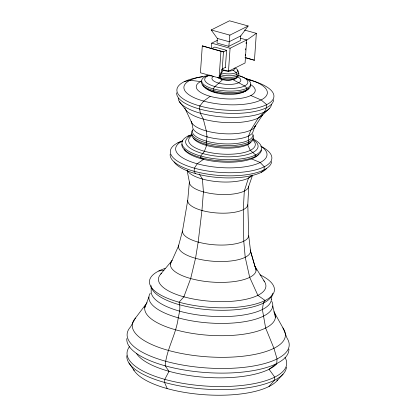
<?xml version="1.0" encoding="UTF-8"?>
<svg xmlns="http://www.w3.org/2000/svg" width="416" height="416" viewBox="0 0 416 416"><rect width="100%" height="100%" fill="white"/><g stroke="black" fill="none" stroke-linecap="round" stroke-linejoin="round"><path stroke-width="0.62" d="M167.17 388.586L164.59 382.444L164.809 379.361L169.021 371.306L165.142 365.815C166.499 349.149 176.207 334.417 178.235 317.803C179.343 312.749 180.778 307.268 179.052 302.198A62.613 21.726 4 0 1 158.777 270.982A62.613 21.726 4 0 1 165.105 268.414M256.09 270.353L250.593 251.378L248.716 235.758L247.796 204.729L248.726 186.217L252.637 174.99M226.585 50.341L214.776 47.065L211.645 48.63L223.454 51.912L202.301 45.88L200.418 72.795L219.081 77.969L222.264 68.947L223.454 51.912L226.585 50.341L225.394 67.376L222.264 68.947M174.034 161.892A47.996 16.65 4 0 0 195.468 173.576L194.158 171.257L194.376 168.178L197.262 163.758L203.902 159.052M184.153 81.734L190.143 80.257L200.642 81.598A29.562 10.254 4 0 0 210.21 96.33L203.663 101.093L199.872 105.966L199.659 109.049L200.314 113.178L203.315 119.106L206.346 130.967L206.991 136.812L206.107 144.316L206.632 145.465L204.417 151.258L200.788 156.047L200.678 157.586L201.292 158.766A38.527 13.369 4 0 0 254.244 157.711A38.527 13.369 4 0 0 258.362 154.773M211.333 48.272L211.692 43.155L217.412 40.29M217.344 38.444L217.022 43.051L228.831 46.327L240.412 40.524L240.734 35.922L248.165 25.979L229.502 20.8L211.203 29.962L217.344 38.444L229.154 41.72L240.734 35.922M219.081 77.969L220.964 51.054M228.831 46.327L229.866 35.142L248.165 25.979M228.478 71.287L230.084 48.256L246.672 39.952L245.066 62.982L228.478 71.287L221.764 69.425M245.248 55.609L245.336 54.35M245.643 49.93L245.731 48.672M246.085 43.623L246.173 42.359M245.123 57.668L254.457 60.258L256.339 33.342L244.52 30.061M260 274.794A62.613 21.726 4 0 1 265.106 300.482A62.613 21.726 4 0 1 179.062 302.193L183.872 296.816L190.674 278.543L195.541 258.268L198.172 242.086L201.947 210.465L203.429 191.885L202.415 179.015L199.15 173.893M170.383 264.134L178.464 246.142L182.499 230.953L187.725 200.372L189.379 181.912L187.07 170.232M271.341 299.676L272.402 293.212M223.324 70.439C221.187 72.514 219.404 76.154 221.073 78.998L222.68 79.685L214.906 86.549L213.247 88.863L213.138 90.407L213.647 91.64L214.807 92.544L217.006 92.628M144.737 307.861L148.918 296.982M255.45 125.362L253.157 131.035A30.311 10.514 4 0 1 237.219 139.022A30.311 10.514 4 0 1 206.965 136.828M147.092 302.676L135.502 318.016L130.567 326.888A81.224 28.179 4 0 0 205.629 367.884A81.224 28.179 4 0 0 287.066 338.213L283.4 328.718L273.998 311.886M254.322 127.608L262.564 114.956L269.542 108.332M160.69 274.071L172.182 260.4M268.954 386.516L274.518 380.208L274.737 377.13L269.058 369.273L276.728 363.548L277.056 358.93L273.936 348.291L265.642 328.021L262.371 309.494L263.344 303.129L265.086 300.472L257.863 295.329L249.688 277.358L245.211 257.27L243.771 241.171L243.313 209.638L244.296 191.069L248.466 178.09L251.831 175.36M276.895 380.874L283.093 374.119M254.233 157.706L255.497 156.489A39.894 13.842 4 0 0 261.446 149.984M261.404 172.26L264.061 169.858A50.877 17.649 4 0 0 271.643 161.559M246.303 40.466L256.339 33.342M243.667 91.962L245.82 90.99L246.922 89.726L247.031 88.187L244.634 85.951L232.638 79.482A7.249 2.517 4 0 1 220.126 78.577M194.168 171.252A50.877 17.649 4 0 0 264.082 169.863L264.28 166.774A50.877 17.649 4 0 1 194.386 168.173A50.877 17.649 4 0 1 177.902 142.813L182.452 140.936M192.067 135.122L187.886 136.162A39.894 13.842 4 0 1 191.901 134.566M212.222 75.863L207.906 75.764L205.296 76.606A24.586 8.528 4 0 1 208.692 75.312M232.638 79.482L235.513 78.712L236.761 77.485L237.141 76.024L236.252 72.634L233.282 70.242M158.803 270.988L163.904 270.312M203.164 158.72L201.292 158.766A38.527 13.369 4 0 1 184.122 149.427M211.203 29.962L229.866 35.142M240.542 38.251L246.672 39.952M211.692 43.155L230.084 48.256M225.394 67.376L225.701 67.46M245.112 57.502L254.457 60.258M202.301 45.88L211.021 48.448M250.942 80.392L247.582 79.102A41.803 14.503 4 0 1 261.118 99.944L266.666 104.624L266.448 107.708L264.54 111.888L258.284 118.004L250.853 130.073L248.638 135.975L248.331 140.369L248.836 141.996L248.732 143.463L247.614 144.643L250.307 150.337L255.606 154.95L255.497 156.489A39.894 13.842 4 0 1 200.689 157.586A39.894 13.842 4 0 1 181.834 144.206M251.274 158.787L260.177 162.495L264.28 166.774A50.877 17.649 4 0 0 261.165 146.416M250.822 95.519L261.102 99.944A41.803 14.503 4 0 1 203.674 101.093A41.803 14.503 4 0 1 183.94 86.824A41.803 14.503 4 0 1 207.126 75.91M179.457 101.795L185.463 109.366L191.89 123.079M128.924 362.96L134.139 370.547M250.182 249.891L254.966 266.406L264.477 281.601M191.339 121.29L192.676 126.646A30.311 10.514 4 0 0 206.996 136.812M272.766 305.968L275.397 317.34M151.081 285.6L151.206 290.956A60.206 20.888 4 0 0 179.66 311.147M277.753 379.855A74.09 25.704 4 0 1 203.658 394.68A74.09 25.704 4 0 1 133.422 369.309M286.458 367.156A80.018 27.763 4 0 1 204.162 389.033A80.018 27.763 4 0 1 126.849 355.607M284.976 357.334A80.018 27.763 4 0 1 205.244 386.017A80.018 27.763 4 0 1 129.501 346.668M276.864 363.73A72.816 25.262 4 0 1 205.031 377.302A72.816 25.262 4 0 1 136.562 353.574M288.886 349.076A81.224 28.179 4 0 1 207.064 372.627A81.224 28.179 4 0 1 126.828 338.577M282.792 327.839A76.757 26.629 4 0 1 207.683 356.845A76.757 26.629 4 0 1 135.502 318.016M274.056 311.927A65.484 22.719 4 0 1 265.663 328.026A65.484 22.719 4 0 1 175.682 329.82A65.484 22.719 4 0 1 145.293 305.526M271.804 301.408A62.067 21.533 4 0 1 245.69 321.495A62.067 21.533 4 0 1 178.178 317.829M178.251 317.798A62.067 21.533 4 0 1 150.296 293.145M271.341 299.676A60.206 20.888 4 0 1 239.689 315.541A60.206 20.888 4 0 1 179.592 311.178M271.367 296.452A60.814 21.096 4 0 1 263.364 303.134A60.814 21.096 4 0 1 179.795 304.803M179.837 304.866A60.814 21.096 4 0 1 151.466 287.565M263.838 280.701A53.846 18.684 4 0 1 257.878 295.334A53.846 18.684 4 0 1 183.882 296.806M183.919 296.868A53.846 18.684 4 0 1 161.507 273.333M254.966 266.406A42.952 14.903 4 0 1 249.704 277.363A42.952 14.903 4 0 1 190.684 278.538A42.952 14.903 4 0 1 171.746 260.905M250.557 250.281A36.15 12.542 4 0 1 213.444 261.274A36.15 12.542 4 0 1 178.719 245.107M248.716 235.758A33.186 11.513 4 0 1 243.781 241.176A33.186 11.513 4 0 1 198.182 242.081M198.203 242.117A33.186 11.513 4 0 1 182.52 230.989M247.796 204.729A30.103 10.447 4 0 1 231.967 212.659A30.103 10.447 4 0 1 201.916 210.48M201.952 210.465A30.103 10.447 4 0 1 187.725 200.372M248.726 186.217A29.744 10.317 4 0 1 244.306 191.069A29.744 10.317 4 0 1 203.434 191.885M203.455 191.916A29.744 10.317 4 0 1 189.4 181.943M252.06 175.542A33.514 11.627 4 0 1 202.384 179.031A33.514 11.627 4 0 1 187.46 170.851M266.552 168.61A47.996 16.65 4 0 1 195.411 173.602M194.204 171.309A50.877 17.649 4 0 1 170.16 154.248M177.902 142.813A50.877 17.649 4 0 1 182.38 140.951M260.676 146.068A45.786 15.886 4 0 1 260.192 162.5A45.786 15.886 4 0 1 197.272 163.753M197.304 163.805A45.786 15.886 4 0 1 182.468 140.977M253.209 139.001A39.894 13.842 4 0 1 255.622 154.95A39.894 13.842 4 0 1 200.798 156.042A39.894 13.842 4 0 1 187.871 136.157M252.84 139.391A36.306 12.594 4 0 1 252.678 152.563A36.306 12.594 4 0 1 202.79 153.561M202.816 153.598A36.306 12.594 4 0 1 192.13 134.997M253.354 140.509A33.4 11.586 4 0 1 250.323 150.342A33.4 11.586 4 0 1 204.422 151.252M204.443 151.289A33.4 11.586 4 0 1 190.856 136.417M250.812 142.376A29.827 10.348 4 0 1 206.606 145.48A29.827 10.348 4 0 1 193.32 138.2M253.354 138.403A31.018 10.764 4 0 1 237.042 146.578A31.018 10.764 4 0 1 206.081 144.331M206.112 144.316A31.018 10.764 4 0 1 191.454 133.91M252.642 134.087A31.018 10.764 4 0 1 240.578 144.581A31.018 10.764 4 0 1 206.18 142.87M206.216 142.849A31.018 10.764 4 0 1 192.852 129.75M252.85 135.424A30.311 10.514 4 0 1 236.912 143.411A30.311 10.514 4 0 1 206.658 141.216M206.69 141.201A30.311 10.514 4 0 1 192.624 129.953M255.585 125.372A32.391 11.237 4 0 1 250.864 130.078A32.391 11.237 4 0 1 215.701 132.907A32.391 11.237 4 0 1 191.178 121.3M262.574 114.962A40.004 13.879 4 0 1 258.294 118.009A40.004 13.879 4 0 1 203.325 119.101M203.351 119.142A40.004 13.879 4 0 1 184.844 108.176M271.502 104.265A46.738 16.214 4 0 1 264.555 111.894A46.738 16.214 4 0 1 200.325 113.173M200.356 113.22A46.738 16.214 4 0 1 178.246 98.15M273.692 99.778A48.61 16.864 4 0 1 266.464 107.713A48.61 16.864 4 0 1 199.67 109.044A48.61 16.864 4 0 1 176.691 92.742M251.597 80.584A48.61 16.864 4 0 1 266.448 104.749A48.61 16.864 4 0 1 199.826 105.986M199.883 105.96A48.61 16.864 4 0 1 176.909 89.648A48.61 16.864 4 0 1 202.498 76.846M249.278 79.914A48.61 16.864 4 0 1 250.988 80.371M245.268 78.468A41.803 14.503 4 0 1 247.624 79.082M250.76 84.666A29.562 10.254 4 0 1 246.626 97.115A29.562 10.254 4 0 1 210.174 96.346M200.632 81.598A29.562 10.254 4 0 1 201.698 81.104M214.812 92.539A21.003 7.285 4 0 1 205.712 87.812M244.722 91.359A21.003 7.285 4 0 1 214.786 92.555M202.691 84.854A23.416 8.122 4 0 0 213.652 91.634A23.416 8.122 4 0 0 249.018 88.213M250.474 84.594A24.586 8.528 4 0 1 225.321 92.451A24.586 8.528 4 0 1 201.848 81.089M239.668 76.102A24.586 8.528 4 0 1 246.787 88.312A24.586 8.528 4 0 1 213.07 88.832A24.586 8.528 4 0 1 205.301 76.632M207.901 75.759A21.637 7.509 4 0 1 209.544 75.062M207.938 75.769A21.637 7.509 4 0 0 214.926 86.549A21.637 7.509 4 0 0 244.639 85.951A21.637 7.509 4 0 0 238.222 75.338M237.541 76.804A14.498 5.028 4 0 1 237.037 83.387A14.498 5.028 4 0 1 218.156 82.966A14.498 5.028 4 0 1 213.465 76.263M234.172 68.39A7.249 2.517 4 0 1 230.558 70.97A7.249 2.517 4 0 1 221.868 69.94M237.078 76.996A10.509 3.645 4 0 1 229.003 79.945A10.509 3.645 4 0 1 217.36 77.402M238.524 75.551A11.851 4.113 4 0 1 231.613 78.754A11.851 4.113 4 0 1 219.227 77.433M234.926 67.974A10.873 3.77 4 0 1 235.425 72.987A10.873 3.77 4 0 1 221.302 72.94M237.302 70.314A11.814 4.098 4 0 1 234.993 75.109A11.814 4.098 4 0 1 220.698 74.729M238.638 72.92A12.178 4.222 4 0 1 233.392 77.126A12.178 4.222 4 0 1 219.378 76.055"/></g></svg>
